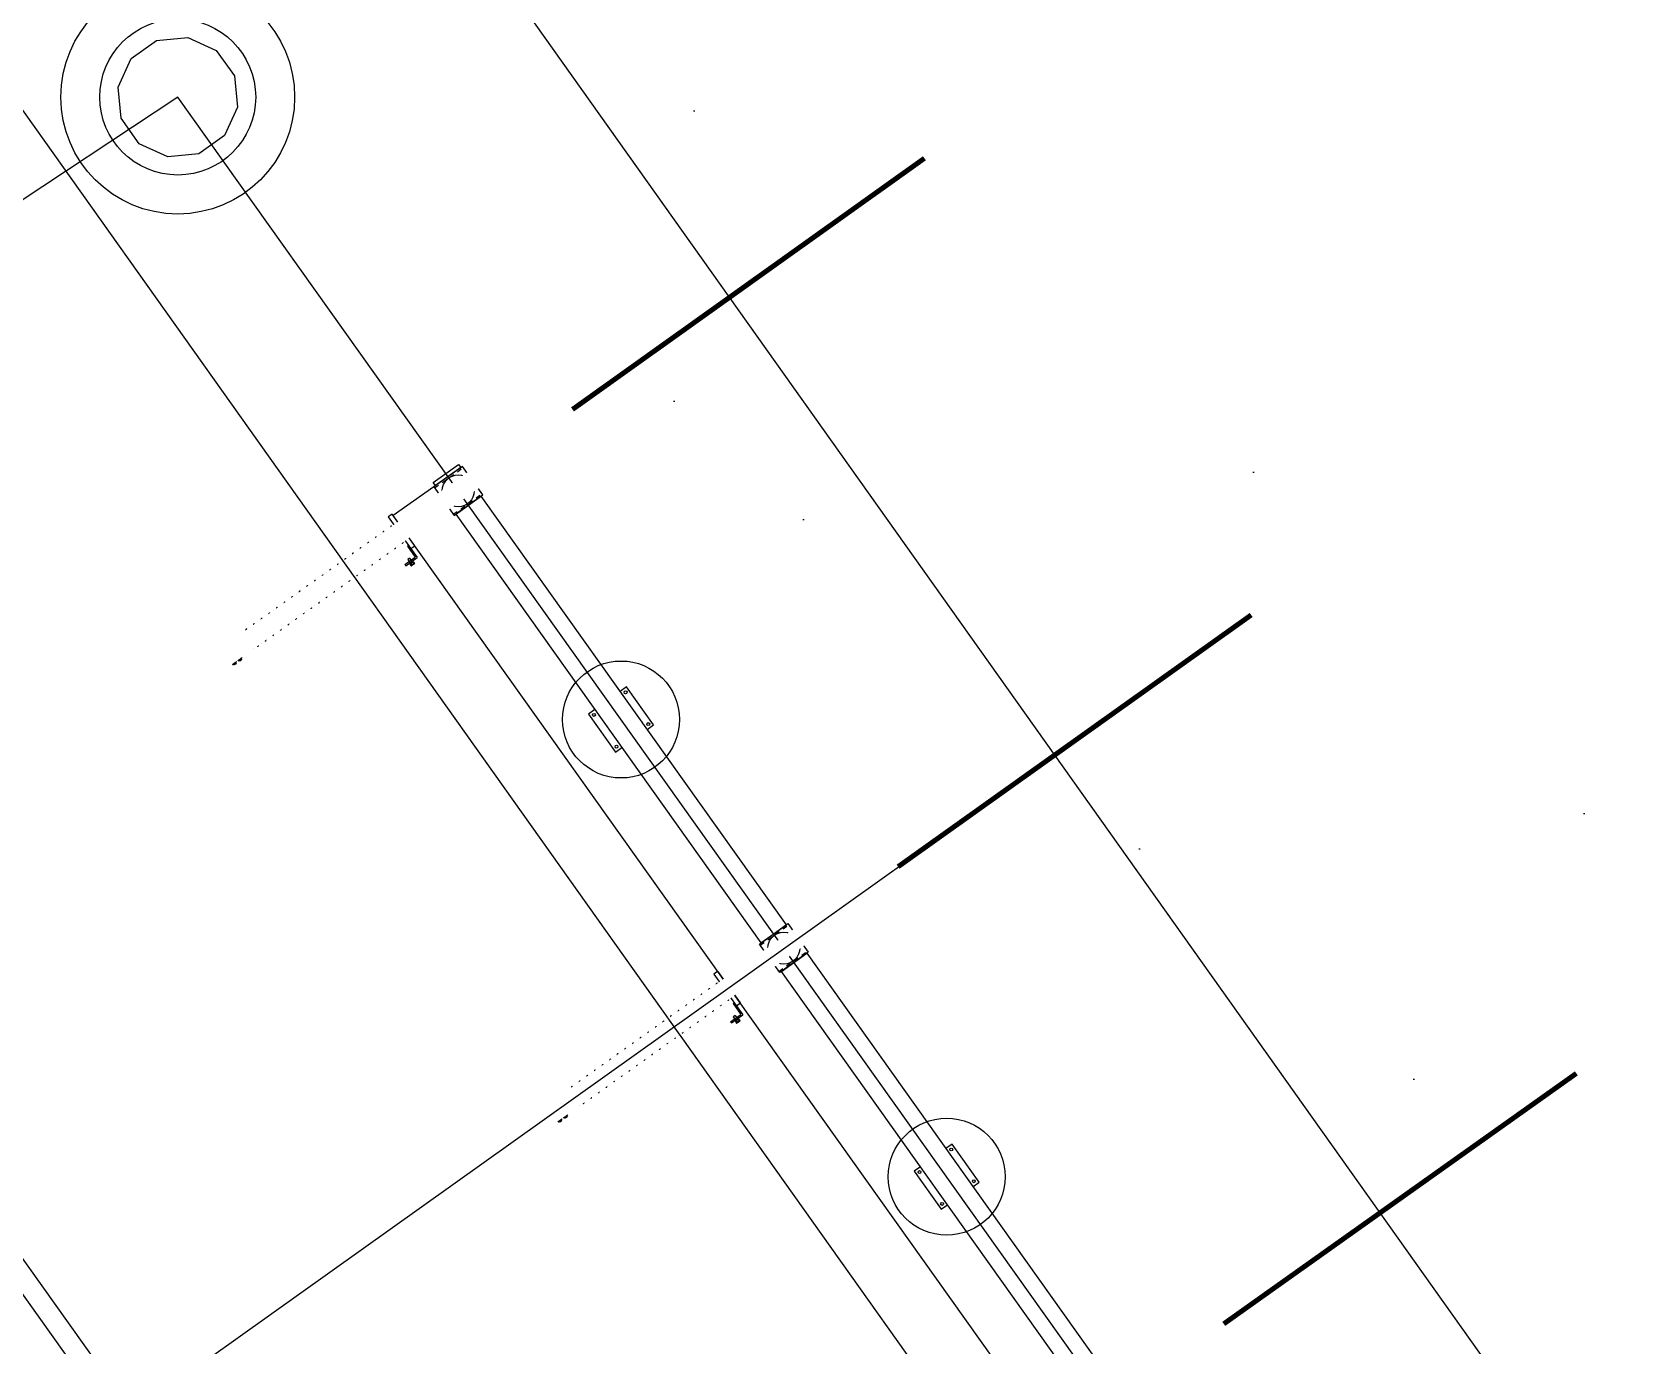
# Model space of a CAD drawing. Header units: feet. Extents: x 2321988 to 2329858, y 6722724 to 6730499.
# Drawn here: x 2326143.38 to 2326177.41, y 6726933.89 to 6726961.96 of the extents above; entities that cross this region are included whole.
import ezdxf

# ---------------------------------------------------------------- set-up
doc = ezdxf.new("R2010")
doc.units = ezdxf.units.FT
doc.header["$MEASUREMENT"] = 0
doc.linetypes.add('Midpoint Site Plan$0$HIDDEN', pattern=[0.375, 0.25, -0.125])
for name, color, linetype in [('C-BESS-EQUIPMENT', 255, 'Continuous'), ('C-FENCE-FUTURE', 7, 'FENCELINE1'), ('Midpoint Site Plan$0$C-STEL-HID', 4, 'Midpoint Site Plan$0$HIDDEN'), ('Midpoint Site Plan$0$C-SWIR', 8, 'Continuous'), ('W-C-LAYDOWN-HATCH', 253, 'Continuous')]:
    doc.layers.add(name, color=color, linetype=linetype)
doc.layers.add('Midpoint Site Plan$0$C-EQUP-TBD', color=7, linetype='Continuous', true_color=0x2776bb)
doc.linetypes.add('FENCELINE1', pattern='A,0.25,-0.1,[133,ltypeshp.shx,S=0.1,R=0,X=-0.1,Y=0],-0.1,1', length=1.45)

# ---------------------------------------------------------------- blocks, each defined once
blk = doc.blocks.new('Midpoint Site Plan$0$161KV ARRESTER SIDE VIEW')
at = {"linetype": 'Continuous'}
for p, q in [((-3.02, 54.91), (-3.02, 55.48)), ((-3.02, 53.16), (-3.02, 53.73)), ((-2.77, 54.79), (-2.77, 55.6)), ((-2.77, 53.04), (-2.77, 53.85)), ((-2.2, 55.73), (-2.71, 55.73)), ((-2.2, 55.46), (-2.71, 55.46)), ((-2.2, 54.93), (-2.71, 54.93)), ((-2.2, 54.66), (-2.71, 54.66)), ((-2.2, 53.98), (-2.71, 53.98)), ((-2.2, 53.71), (-2.71, 53.71)), ((-2.2, 53.18), (-2.71, 53.18)), ((-2.15, 54.79), (-2.15, 55.6)), ((-2.15, 53.04), (-2.15, 53.85)), ((-1.02, 54.79), (-1.02, 55.6)), ((-1.02, 53.04), (-1.02, 53.85)), ((-0.96, 55.73), (-0.45, 55.73)), ((-0.96, 55.46), (-0.45, 55.46)), ((-0.96, 54.93), (-0.45, 54.93)), ((-0.96, 54.66), (-0.45, 54.66)), ((-0.96, 53.98), (-0.45, 53.98)), ((-0.96, 53.71), (-0.45, 53.71)), ((-0.96, 53.18), (-0.45, 53.18)), ((-0.4, 54.79), (-0.4, 55.6)), ((-0.4, 53.04), (-0.4, 53.85)), ((-2.2, 52.91), (-2.71, 52.91)), ((-0.96, 52.91), (-0.45, 52.91)), ((-8.69, 2.84), (-8.69, 3.65)), ((-8.12, 3.79), (-8.63, 3.79)), ((-8.12, 3.52), (-8.63, 3.52)), ((-8.12, 2.98), (-8.63, 2.98)), ((-8.12, 2.71), (-8.63, 2.71)), ((-8.06, 2.84), (-8.06, 3.65)), ((-6.81, 2.97), (-6.81, 3.53))]:
    blk.add_line(p, q, dxfattribs=at)
for p, q in [((-2.77, 55.48), (-3.02, 55.48)), ((-2.77, 54.91), (-3.02, 54.91)), ((-2.77, 53.73), (-3.02, 53.73)), ((-2.77, 53.16), (-3.02, 53.16)), ((-2.15, 54.66), (-2.15, 55.73)), ((-2.15, 52.91), (-2.15, 53.98)), ((-1.89, 55.98), (-1.89, 56.19)), ((-1.89, 54.23), (-1.89, 54.41)), ((-1.39, 56.32), (-1.77, 56.32)), ((-1.39, 56.32), (-1.02, 56.32)), ((-1.39, 51.11), (-1.39, 56.32)), ((-1.02, 51.82), (-1.02, 56.32)), ((-2.24, 49.03), (-1.49, 49.37)), ((-1.89, 52.44), (-1.89, 52.66)), ((-1.39, 52.32), (-1.77, 52.32)), ((0.94, 51.11), (-1.39, 51.11)), ((-1.39, 49.51), (-1.39, 50.74)), ((-1.27, 50.86), (1.27, 50.86)), ((-0.69, 51.48), (-1.02, 51.82)), ((-0.69, 51.48), (-0.69, 51.86)), ((-0.69, 51.48), (0.94, 51.48)), ((-0.5, 51.98), (0.5, 51.98)), ((-0.5, 50.86), (-0.5, 51.11)), ((-0.31, 51.48), (-0.31, 51.86)), ((0.31, 51.48), (0.31, 51.86)), ((0.5, 50.86), (0.5, 51.11)), ((0.69, 51.48), (0.69, 51.86)), ((0.94, 51.11), (0.94, 51.48)), ((1.39, 49.51), (1.39, 50.74)), ((2.24, 49.03), (1.49, 49.37)), ((-2.54, 47.84), (-1.5, 48.16)), ((-2.54, 45.44), (-1.5, 45.76)), ((-2.49, 47.53), (2.49, 47.53)), ((-2.49, 45.13), (2.49, 45.13)), ((-2.24, 46.63), (-1.49, 46.97)), ((-2.18, 48.73), (2.18, 48.73)), ((-2.18, 46.33), (2.18, 46.33)), ((-1.39, 48.31), (-1.39, 48.73)), ((-1.39, 47.11), (-1.39, 47.53)), ((-1.39, 45.91), (-1.39, 46.33)), ((-1.39, 44.71), (-1.39, 45.13)), ((1.39, 48.31), (1.39, 48.73)), ((1.39, 47.11), (1.39, 47.53)), ((1.39, 45.91), (1.39, 46.33)), ((1.39, 44.71), (1.39, 45.13)), ((2.24, 46.63), (1.49, 46.97)), ((2.54, 47.84), (1.5, 48.16)), ((2.54, 45.44), (1.5, 45.76)), ((-2.54, 43.04), (-1.5, 43.36)), ((-2.54, 40.64), (-1.5, 40.96)), ((-2.49, 42.73), (2.49, 42.73)), ((-2.24, 44.23), (-1.49, 44.57)), ((-2.24, 41.83), (-1.49, 42.17)), ((-2.18, 43.93), (2.18, 43.93)), ((-2.18, 41.53), (2.18, 41.53)), ((-1.39, 43.51), (-1.39, 43.93)), ((-1.39, 42.31), (-1.39, 42.73)), ((-1.39, 41.11), (-1.39, 41.53)), ((1.39, 43.51), (1.39, 43.93)), ((1.39, 42.31), (1.39, 42.73)), ((1.39, 41.11), (1.39, 41.53)), ((2.24, 44.23), (1.49, 44.57)), ((2.24, 41.83), (1.49, 42.17)), ((2.54, 43.04), (1.5, 43.36)), ((2.54, 40.64), (1.5, 40.96)), ((-2.54, 38.24), (-1.5, 38.56)), ((-2.49, 40.33), (2.49, 40.33)), ((-2.49, 37.93), (2.49, 37.93)), ((-2.24, 39.43), (-1.49, 39.77)), ((-2.24, 37.03), (-1.49, 37.37)), ((-2.18, 39.13), (2.18, 39.13)), ((-1.39, 39.91), (-1.39, 40.33)), ((-1.39, 38.71), (-1.39, 39.13)), ((-1.39, 37.51), (-1.39, 37.93)), ((1.39, 39.91), (1.39, 40.33)), ((1.39, 38.71), (1.39, 39.13)), ((1.39, 37.51), (1.39, 37.93)), ((2.24, 39.43), (1.49, 39.77)), ((2.24, 37.03), (1.49, 37.37)), ((2.54, 38.24), (1.5, 38.56)), ((-2.54, 35.84), (-1.5, 36.16)), ((-2.54, 33.44), (-1.5, 33.76)), ((-2.49, 35.53), (2.49, 35.53)), ((-2.49, 33.13), (2.49, 33.13)), ((-2.24, 34.63), (-1.49, 34.97)), ((-2.18, 36.73), (2.18, 36.73)), ((-2.18, 34.33), (2.18, 34.33)), ((-1.39, 36.31), (-1.39, 36.73)), ((-1.39, 35.11), (-1.39, 35.53)), ((-1.39, 33.91), (-1.39, 34.33)), ((-1.39, 32.71), (-1.39, 33.13)), ((1.39, 36.31), (1.39, 36.73)), ((1.39, 35.11), (1.39, 35.53)), ((1.39, 33.91), (1.39, 34.33)), ((1.39, 32.71), (1.39, 33.13)), ((2.24, 34.63), (1.49, 34.97)), ((2.54, 35.84), (1.5, 36.16)), ((2.54, 33.44), (1.5, 33.76)), ((-2.54, 31.04), (-1.5, 31.36)), ((-2.54, 28.64), (-1.5, 28.96)), ((-2.49, 30.73), (2.49, 30.73)), ((-2.24, 32.23), (-1.49, 32.57)), ((-2.24, 29.83), (-1.49, 30.17)), ((-2.18, 31.93), (2.18, 31.93)), ((-2.18, 29.53), (2.18, 29.53)), ((-1.39, 31.51), (-1.39, 31.93)), ((-1.39, 30.31), (-1.39, 30.73)), ((-1.39, 29.11), (-1.39, 29.53)), ((1.39, 31.51), (1.39, 31.93)), ((1.39, 30.31), (1.39, 30.73)), ((1.39, 29.11), (1.39, 29.53)), ((2.24, 32.23), (1.49, 32.57)), ((2.24, 29.83), (1.49, 30.17)), ((2.54, 31.04), (1.5, 31.36)), ((2.54, 28.64), (1.5, 28.96)), ((-2.54, 26.24), (-1.5, 26.56)), ((-2.49, 28.33), (2.49, 28.33)), ((-2.49, 25.93), (2.49, 25.93)), ((-2.24, 27.43), (-1.49, 27.77)), ((-2.24, 25.03), (-1.49, 25.37)), ((-2.18, 27.13), (2.18, 27.13)), ((-2.18, 24.73), (2.18, 24.73)), ((-1.39, 27.91), (-1.39, 28.33)), ((-1.39, 26.71), (-1.39, 27.13)), ((-1.39, 25.51), (-1.39, 25.93)), ((-1.39, 24.31), (-1.39, 24.73)), ((1.39, 27.91), (1.39, 28.33)), ((1.39, 26.71), (1.39, 27.13)), ((1.39, 25.51), (1.39, 25.93)), ((1.39, 24.31), (1.39, 24.73)), ((2.24, 27.43), (1.49, 27.77)), ((2.24, 25.03), (1.49, 25.37)), ((2.54, 26.24), (1.5, 26.56)), ((-2.54, 23.84), (-1.5, 24.16)), ((-2.54, 21.44), (-1.5, 21.76)), ((-2.49, 23.53), (2.49, 23.53)), ((-2.49, 21.13), (2.49, 21.13)), ((-2.24, 22.63), (-1.49, 22.97)), ((-2.24, 20.23), (-1.49, 20.57)), ((-2.18, 22.33), (2.18, 22.33)), ((-1.39, 23.11), (-1.39, 23.53)), ((-1.39, 21.91), (-1.39, 22.33)), ((-1.39, 20.71), (-1.39, 21.13)), ((1.39, 23.11), (1.39, 23.53)), ((1.39, 21.91), (1.39, 22.33)), ((1.39, 20.71), (1.39, 21.13)), ((2.24, 22.63), (1.49, 22.97)), ((2.24, 20.23), (1.49, 20.57)), ((2.54, 23.84), (1.5, 24.16)), ((2.54, 21.44), (1.5, 21.76)), ((-2.54, 19.04), (-1.5, 19.36)), ((-2.54, 16.64), (-1.5, 16.96)), ((-2.49, 18.73), (2.49, 18.73)), ((-2.24, 17.83), (-1.49, 18.17)), ((-2.18, 19.93), (2.18, 19.93)), ((-2.18, 17.53), (2.18, 17.53)), ((-1.39, 19.51), (-1.39, 19.93)), ((-1.39, 18.31), (-1.39, 18.73)), ((-1.39, 17.11), (-1.39, 17.53)), ((1.39, 19.51), (1.39, 19.93)), ((1.39, 18.31), (1.39, 18.73)), ((1.39, 17.11), (1.39, 17.53)), ((2.24, 17.83), (1.49, 18.17)), ((2.54, 19.04), (1.5, 19.36)), ((2.54, 16.64), (1.5, 16.96)), ((-2.54, 14.24), (-1.5, 14.56)), ((-2.49, 16.33), (2.49, 16.33)), ((-2.49, 13.93), (2.49, 13.93)), ((-2.24, 15.43), (-1.49, 15.77)), ((-2.24, 13.03), (-1.49, 13.37)), ((-2.18, 15.13), (2.18, 15.13)), ((-2.18, 12.73), (2.18, 12.73)), ((-1.39, 15.91), (-1.39, 16.33)), ((-1.39, 14.71), (-1.39, 15.13)), ((-1.39, 13.51), (-1.39, 13.93)), ((-1.39, 12.31), (-1.39, 12.73)), ((1.39, 15.91), (1.39, 16.33)), ((1.39, 14.71), (1.39, 15.13)), ((1.39, 13.51), (1.39, 13.93)), ((1.39, 12.31), (1.39, 12.73)), ((2.24, 15.43), (1.49, 15.77)), ((2.24, 13.03), (1.49, 13.37)), ((2.54, 14.24), (1.5, 14.56)), ((-2.54, 11.84), (-1.5, 12.16)), ((-2.54, 9.44), (-1.5, 9.76)), ((-2.49, 11.53), (2.49, 11.53)), ((-2.49, 9.13), (2.49, 9.13)), ((-2.24, 10.63), (-1.49, 10.97)), ((-2.24, 8.23), (-1.49, 8.57)), ((-2.18, 10.33), (2.18, 10.33)), ((-1.39, 11.11), (-1.39, 11.53)), ((-1.39, 9.91), (-1.39, 10.33)), ((-1.39, 8.71), (-1.39, 9.13)), ((1.39, 11.11), (1.39, 11.53)), ((1.39, 9.91), (1.39, 10.33)), ((1.39, 8.71), (1.39, 9.13)), ((2.24, 10.63), (1.49, 10.97)), ((2.24, 8.23), (1.49, 8.57)), ((2.54, 11.84), (1.5, 12.16)), ((2.54, 9.44), (1.5, 9.76)), ((-7.45, 4.87), (-7.82, 4.87)), ((-7.82, 4.87), (-7.82, 1.25)), ((-7.45, 4.87), (-7.45, 1.62)), ((-2.54, 7.04), (-1.5, 7.36)), ((-2.54, 4.64), (-1.5, 4.96)), ((-2.49, 6.73), (2.49, 6.73)), ((-2.49, 4.33), (2.49, 4.33)), ((-2.24, 5.83), (-1.49, 6.17)), ((-2.18, 7.93), (2.18, 7.93)), ((-2.18, 5.53), (2.18, 5.53)), ((-1.39, 7.51), (-1.39, 7.93)), ((-1.39, 6.31), (-1.39, 6.73)), ((-1.39, 5.11), (-1.39, 5.53)), ((-1.39, 3.91), (-1.39, 4.33)), ((1.39, 7.51), (1.39, 7.93)), ((1.39, 6.31), (1.39, 6.73)), ((1.39, 5.11), (1.39, 5.53)), ((1.39, 3.91), (1.39, 4.33)), ((2.24, 5.83), (1.49, 6.17)), ((2.54, 7.04), (1.5, 7.36)), ((2.54, 4.64), (1.5, 4.96)), ((-6.81, 3.53), (-8.06, 3.53)), ((-6.81, 2.97), (-8.06, 2.97)), ((5, 1.25), (-7.82, 1.25)), ((-4, 1.62), (-7.45, 1.62)), ((-5, 1.25), (-5, 0)), ((-5, 0), (5, 0)), ((-4, 1.25), (-4, 1.62)), ((-2.54, 2.24), (-1.5, 2.56)), ((-2.49, 1.93), (2.49, 1.93)), ((-2.24, 3.43), (-1.49, 3.77)), ((-2.18, 3.13), (2.18, 3.13)), ((-1.39, 2.71), (-1.39, 3.13)), ((-1.39, 1.25), (-1.39, 1.93)), ((-0.5, 0), (-0.5, 1.25)), ((0.5, 0), (0.5, 1.25)), ((1.39, 2.71), (1.39, 3.13)), ((1.39, 1.25), (1.39, 1.93)), ((2.24, 3.43), (1.49, 3.77)), ((2.54, 2.24), (1.5, 2.56)), ((5, 0), (5, 1.25))]:
    blk.add_line(p, q)
at = {"linetype": 'Midpoint Site Plan$0$HIDDEN', "ltscale": 0.25}
for p, q in [((-2.15, 55.48), (-1.02, 55.48)), ((-2.15, 54.91), (-1.02, 54.91)), ((-2.15, 53.73), (-1.02, 53.73)), ((-2.15, 53.16), (-1.02, 53.16))]:
    blk.add_line(p, q, dxfattribs=at)
at = {"linetype": 'Continuous'}
for centre, radius, start, end in [((-2.59, 55.6), 0.184, 133.1736, 226.8264), ((-2.12, 55.2), 0.65, 155.5673, 204.4327), ((-2.59, 54.79), 0.184, 133.1736, 226.8264), ((-2.59, 53.85), 0.184, 133.1736, 226.8264), ((-2.12, 53.45), 0.65, 155.5673, 204.4327), ((-2.59, 53.04), 0.184, 133.1736, 226.8264), ((-2.33, 55.6), 0.184, 313.1736, 46.8264), ((-2.8, 55.2), 0.65, 335.5673, 24.4327), ((-2.33, 54.79), 0.184, 313.1736, 46.8264), ((-2.33, 53.85), 0.184, 313.1736, 46.8264), ((-2.8, 53.45), 0.65, 335.5673, 24.4327), ((-2.33, 53.04), 0.184, 313.1736, 46.8264), ((-0.84, 55.6), 0.184, 133.1736, 226.8264), ((-0.37, 55.2), 0.65, 155.5673, 204.4327), ((-0.84, 54.79), 0.184, 133.1736, 226.8264), ((-0.84, 53.85), 0.184, 133.1736, 226.8264), ((-0.37, 53.45), 0.65, 155.5673, 204.4327), ((-0.84, 53.04), 0.184, 133.1736, 226.8264), ((-0.58, 55.6), 0.184, 313.1736, 46.8264), ((-1.05, 55.2), 0.65, 335.5673, 24.4327), ((-0.58, 54.79), 0.184, 313.1736, 46.8264), ((-0.58, 53.85), 0.184, 313.1736, 46.8264), ((-1.05, 53.45), 0.65, 335.5673, 24.4327), ((-0.58, 53.04), 0.184, 313.1736, 46.8264), ((-8.5, 3.65), 0.184, 133.1736, 226.8264), ((-8.04, 3.25), 0.65, 155.5673, 204.4327), ((-8.5, 2.84), 0.184, 133.1736, 226.8264), ((-8.25, 3.65), 0.184, 313.1736, 46.8264), ((-8.71, 3.25), 0.65, 335.5673, 24.4327), ((-8.25, 2.84), 0.184, 313.1736, 46.8264)]:
    blk.add_arc(centre, radius, start, end, dxfattribs=at)
for centre, radius, start, end in [((-2.15, 55.98), 0.25, 270, 0), ((-2.15, 54.41), 0.25, 0, 90), ((-2.15, 54.23), 0.25, 270, 0), ((-1.77, 56.19), 0.125, 90, 180), ((-2.18, 48.89), 0.156, 114.2952, 270), ((-2.15, 52.66), 0.25, 0, 90), ((-1.77, 52.44), 0.125, 180, 270), ((-1.55, 49.51), 0.156, 294.2952, 0), ((-1.27, 50.74), 0.125, 90, 180), ((-0.5, 51.78), 0.203, 22.6199, 157.3801), ((0, 51.53), 0.453, 46.3972, 133.6028), ((0.5, 51.78), 0.203, 22.6199, 157.3801), ((1.27, 50.74), 0.125, 0, 90), ((1.55, 49.51), 0.156, 180, 245.7048), ((2.18, 48.89), 0.156, 270, 65.7048), ((-2.49, 47.69), 0.156, 107.588, 270), ((-2.49, 45.29), 0.156, 107.588, 270), ((-2.18, 46.49), 0.156, 114.2952, 270), ((-1.55, 48.31), 0.156, 287.588, 0), ((-1.55, 45.91), 0.156, 287.588, 0), ((-1.55, 47.11), 0.156, 294.2952, 0), ((1.55, 48.31), 0.156, 180, 252.412), ((1.55, 47.11), 0.156, 180, 245.7048), ((1.55, 45.91), 0.156, 180, 252.412), ((2.18, 46.49), 0.156, 270, 65.7048), ((2.49, 47.69), 0.156, 270, 72.412), ((2.49, 45.29), 0.156, 270, 72.412), ((-2.49, 42.89), 0.156, 107.588, 270), ((-2.18, 44.09), 0.156, 114.2952, 270), ((-2.18, 41.69), 0.156, 114.2952, 270), ((-1.55, 43.51), 0.156, 287.588, 0), ((-1.55, 41.11), 0.156, 287.588, 0), ((-1.55, 44.71), 0.156, 294.2952, 0), ((-1.55, 42.31), 0.156, 294.2952, 0), ((1.55, 44.71), 0.156, 180, 245.7048), ((1.55, 43.51), 0.156, 180, 252.412), ((1.55, 42.31), 0.156, 180, 245.7048), ((1.55, 41.11), 0.156, 180, 252.412), ((2.18, 44.09), 0.156, 270, 65.7048), ((2.18, 41.69), 0.156, 270, 65.7048), ((2.49, 42.89), 0.156, 270, 72.412), ((-2.49, 40.49), 0.156, 107.588, 270), ((-2.49, 38.09), 0.156, 107.588, 270), ((-2.18, 39.29), 0.156, 114.2952, 270), ((-2.18, 36.89), 0.156, 114.2952, 270), ((-1.55, 38.71), 0.156, 287.588, 0), ((-1.55, 39.91), 0.156, 294.2952, 0), ((-1.55, 37.51), 0.156, 294.2952, 0), ((1.55, 39.91), 0.156, 180, 245.7048), ((1.55, 38.71), 0.156, 180, 252.412), ((1.55, 37.51), 0.156, 180, 245.7048), ((2.18, 39.29), 0.156, 270, 65.7048), ((2.18, 36.89), 0.156, 270, 65.7048), ((2.49, 40.49), 0.156, 270, 72.412), ((2.49, 38.09), 0.156, 270, 72.412), ((-2.49, 35.69), 0.156, 107.588, 270), ((-2.49, 33.29), 0.156, 107.588, 270), ((-2.18, 34.49), 0.156, 114.2952, 270), ((-1.55, 36.31), 0.156, 287.588, 0), ((-1.55, 33.91), 0.156, 287.588, 0), ((-1.55, 35.11), 0.156, 294.2952, 0), ((-1.55, 32.71), 0.156, 294.2952, 0), ((1.55, 36.31), 0.156, 180, 252.412), ((1.55, 35.11), 0.156, 180, 245.7048), ((1.55, 33.91), 0.156, 180, 252.412), ((1.55, 32.71), 0.156, 180, 245.7048), ((2.18, 34.49), 0.156, 270, 65.7048), ((2.49, 35.69), 0.156, 270, 72.412), ((2.49, 33.29), 0.156, 270, 72.412), ((-2.49, 30.89), 0.156, 107.588, 270), ((-2.49, 28.49), 0.156, 107.588, 270), ((-2.18, 32.09), 0.156, 114.2952, 270), ((-2.18, 29.69), 0.156, 114.2952, 270), ((-1.55, 31.51), 0.156, 287.588, 0), ((-1.55, 29.11), 0.156, 287.588, 0), ((-1.55, 30.31), 0.156, 294.2952, 0), ((1.55, 31.51), 0.156, 180, 252.412), ((1.55, 30.31), 0.156, 180, 245.7048), ((1.55, 29.11), 0.156, 180, 252.412), ((2.18, 32.09), 0.156, 270, 65.7048), ((2.18, 29.69), 0.156, 270, 65.7048), ((2.49, 30.89), 0.156, 270, 72.412), ((2.49, 28.49), 0.156, 270, 72.412), ((-2.49, 26.09), 0.156, 107.588, 270), ((-2.18, 27.29), 0.156, 114.2952, 270), ((-2.18, 24.89), 0.156, 114.2952, 270), ((-1.55, 26.71), 0.156, 287.588, 0), ((-1.55, 27.91), 0.156, 294.2952, 0), ((-1.55, 25.51), 0.156, 294.2952, 0), ((1.55, 27.91), 0.156, 180, 245.7048), ((1.55, 26.71), 0.156, 180, 252.412), ((1.55, 25.51), 0.156, 180, 245.7048), ((2.18, 27.29), 0.156, 270, 65.7048), ((2.18, 24.89), 0.156, 270, 65.7048), ((2.49, 26.09), 0.156, 270, 72.412), ((-2.49, 23.69), 0.156, 107.588, 270), ((-2.49, 21.29), 0.156, 107.588, 270), ((-2.18, 22.49), 0.156, 114.2952, 270), ((-1.55, 24.31), 0.156, 287.588, 0), ((-1.55, 21.91), 0.156, 287.588, 0), ((-1.55, 23.11), 0.156, 294.2952, 0), ((-1.55, 20.71), 0.156, 294.2952, 0), ((1.55, 24.31), 0.156, 180, 252.412), ((1.55, 23.11), 0.156, 180, 245.7048), ((1.55, 21.91), 0.156, 180, 252.412), ((1.55, 20.71), 0.156, 180, 245.7048), ((2.18, 22.49), 0.156, 270, 65.7048), ((2.49, 23.69), 0.156, 270, 72.412), ((2.49, 21.29), 0.156, 270, 72.412), ((-2.49, 18.89), 0.156, 107.588, 270), ((-2.49, 16.49), 0.156, 107.588, 270), ((-2.18, 20.09), 0.156, 114.2952, 270), ((-2.18, 17.69), 0.156, 114.2952, 270), ((-1.55, 19.51), 0.156, 287.588, 0), ((-1.55, 17.11), 0.156, 287.588, 0), ((-1.55, 18.31), 0.156, 294.2952, 0), ((1.55, 19.51), 0.156, 180, 252.412), ((1.55, 18.31), 0.156, 180, 245.7048), ((1.55, 17.11), 0.156, 180, 252.412), ((2.18, 20.09), 0.156, 270, 65.7048), ((2.18, 17.69), 0.156, 270, 65.7048), ((2.49, 18.89), 0.156, 270, 72.412), ((2.49, 16.49), 0.156, 270, 72.412), ((-2.49, 14.09), 0.156, 107.588, 270), ((-2.18, 15.29), 0.156, 114.2952, 270), ((-2.18, 12.89), 0.156, 114.2952, 270), ((-1.55, 14.71), 0.156, 287.588, 0), ((-1.55, 12.31), 0.156, 287.588, 0), ((-1.55, 15.91), 0.156, 294.2952, 0), ((-1.55, 13.51), 0.156, 294.2952, 0), ((1.55, 15.91), 0.156, 180, 245.7048), ((1.55, 14.71), 0.156, 180, 252.412), ((1.55, 13.51), 0.156, 180, 245.7048), ((1.55, 12.31), 0.156, 180, 252.412), ((2.18, 15.29), 0.156, 270, 65.7048), ((2.18, 12.89), 0.156, 270, 65.7048), ((2.49, 14.09), 0.156, 270, 72.412), ((-2.49, 11.69), 0.156, 107.588, 270), ((-2.49, 9.29), 0.156, 107.588, 270), ((-2.18, 10.49), 0.156, 114.2952, 270), ((-2.18, 8.09), 0.156, 114.2952, 270), ((-1.55, 9.91), 0.156, 287.588, 0), ((-1.55, 11.11), 0.156, 294.2952, 0), ((-1.55, 8.71), 0.156, 294.2952, 0), ((1.55, 11.11), 0.156, 180, 245.7048), ((1.55, 9.91), 0.156, 180, 252.412), ((1.55, 8.71), 0.156, 180, 245.7048), ((2.18, 10.49), 0.156, 270, 65.7048), ((2.18, 8.09), 0.156, 270, 65.7048), ((2.49, 11.69), 0.156, 270, 72.412), ((2.49, 9.29), 0.156, 270, 72.412), ((-2.49, 6.89), 0.156, 107.588, 270), ((-2.49, 4.49), 0.156, 107.588, 270), ((-2.18, 5.69), 0.156, 114.2952, 270), ((-1.55, 7.51), 0.156, 287.588, 0), ((-1.55, 5.11), 0.156, 287.588, 0), ((-1.55, 6.31), 0.156, 294.2952, 0), ((1.55, 7.51), 0.156, 180, 252.412), ((1.55, 6.31), 0.156, 180, 245.7048), ((1.55, 5.11), 0.156, 180, 252.412), ((2.18, 5.69), 0.156, 270, 65.7048), ((2.49, 6.89), 0.156, 270, 72.412), ((2.49, 4.49), 0.156, 270, 72.412), ((-2.49, 2.09), 0.156, 107.588, 270), ((-2.18, 3.29), 0.156, 114.2952, 270), ((-1.55, 2.71), 0.156, 287.588, 0), ((-1.55, 3.91), 0.156, 294.2952, 0), ((1.55, 3.91), 0.156, 180, 245.7048), ((1.55, 2.71), 0.156, 180, 252.412), ((2.18, 3.29), 0.156, 270, 65.7048), ((2.49, 2.09), 0.156, 270, 72.412)]:
    blk.add_arc(centre, radius, start, end)

msp = doc.modelspace()

# ---------------------------------------------------------------- hatches: boundary and pattern name
at = {"layer": 'W-C-LAYDOWN-HATCH', "transparency": 33554687}
h = msp.add_hatch(dxfattribs=at)
h.set_pattern_fill('AR-SAND', color=256, scale=0.15)
h.set_pattern_definition([(37.5, (2326101.747, 6726858.198), (-0.9449, 28.9024), [0, -22.8, 0, -25.5, 0, -24.375]), (7.5, (2326101.747, 6726858.198), (26.5467, 42.3322), [0, -12.3, 0, -20.55, 0, -7.875]), (327.5, (2326083.297, 6726858.198), (46.7121, 0.0849), [0, -7.5, 0, -27, 0, -35.25]), (317.5, (2326083.297, 6726858.198), (45.092, 13.165), [0, -3.75, 0, -17.7, 0, -20.25])])
h.paths.add_polyline_path([(2325961.368, 6727215.979), (2326144.729, 6727346.383), (2326418.257, 6726961.708), (2326234.896, 6726831.305)])

# ---------------------------------------------------------------- linework, layer by layer
at = {"layer": 'C-BESS-EQUIPMENT'}
for p in [(2326151.972, 6726952.235), (2326165.45, 6726931.486)]:
    msp.add_line(p, (2326151.107, 6726951.618), dxfattribs=at)
for points in [[(2326146.95, 6726959.353), (2326146.283, 6726959.289), (2326145.674, 6726959.567), (2326145.285, 6726960.113), (2326145.221, 6726960.779), (2326145.499, 6726961.389), (2326146.045, 6726961.777), (2326146.712, 6726961.841), (2326147.321, 6726961.563), (2326147.71, 6726961.018), (2326147.774, 6726960.351), (2326147.496, 6726959.741)], [(2326152.501, 6726952.714), (2326152.549, 6726952.646), (2326152.006, 6726952.259), (2326151.958, 6726952.327)], [(2326153.018, 6726952.059), (2326152.583, 6726952.67), (2326151.972, 6726952.235), (2326152.407, 6726951.624)], [(2326159.512, 6726942.873), (2326152.984, 6726952.035), (2326152.441, 6726951.648), (2326158.969, 6726942.486)], [(2326159.546, 6726942.897), (2326159.981, 6726942.286), (2326159.371, 6726941.851), (2326158.935, 6726942.461)], [(2326138.237, 6726942.67), (2326137.875, 6726942.413), (2326152.446, 6726921.961), (2326152.808, 6726922.219)], [(2326159.948, 6726942.262), (2326166.475, 6726933.099), (2326165.933, 6726932.712), (2326159.405, 6726941.875)]]:
    msp.add_lwpolyline(points, close=True, dxfattribs=at)
at = {"layer": 'C-BESS-EQUIPMENT', "const_width": 0.108}
for points in [[(2326162.464, 6726959.256), (2326154.939, 6726953.888)], [(2326169.452, 6726949.494), (2326161.902, 6726944.114)], [(2326176.405, 6726939.695), (2326168.865, 6726934.341)]]:
    msp.add_lwpolyline(points, dxfattribs=at)
at = {"layer": 'C-BESS-EQUIPMENT', "const_width": 0.0208, "flags": 128}
for points in [[(2326152.385, 6726952.068, -1), (2326152.402, 6726952.08, -1)], [(2326152.414, 6726952.243, -1), (2326152.431, 6726952.255, -1)], [(2326152.559, 6726952.039, -1), (2326152.576, 6726952.051, -1)], [(2326152.589, 6726952.213, -1), (2326152.606, 6726952.225, -1)], [(2326159.377, 6726942.469, 1), (2326159.394, 6726942.482, 1)], [(2326159.552, 6726942.44, 1), (2326159.569, 6726942.452, 1)], [(2326159.348, 6726942.295, 1), (2326159.365, 6726942.307, 1)], [(2326159.522, 6726942.266, 1), (2326159.539, 6726942.278, 1)]]:
    msp.add_lwpolyline(points, format="xyb", close=True, dxfattribs=at)
at = {"layer": 'C-BESS-EQUIPMENT'}
for points in [[(2326156.538, 6726947.046), (2326156.674, 6726947.143), (2326156.094, 6726947.958), (2326155.958, 6726947.861)], [(2326155.415, 6726947.474), (2326155.28, 6726947.377), (2326155.86, 6726946.563), (2326155.996, 6726946.66)], [(2326163.502, 6726937.273), (2326163.637, 6726937.37), (2326163.057, 6726938.184), (2326162.921, 6726938.088)], [(2326162.378, 6726937.701), (2326162.243, 6726937.604), (2326162.823, 6726936.79), (2326162.959, 6726936.886)]]:
    msp.add_lwpolyline(points, dxfattribs=at)
for centre, radius in [((2326146.497, 6726960.565), 2.5), ((2326146.497, 6726960.565), 1.667), ((2326152.495, 6726952.147), 0.341), ((2326152.495, 6726952.147), 0.177), ((2326152.393, 6726952.074), 0.0208), ((2326152.423, 6726952.249), 0.0208), ((2326152.568, 6726952.045), 0.0208), ((2326152.597, 6726952.219), 0.0208), ((2326155.977, 6726947.26), 1.25), ((2326156.074, 6726947.841), 0.0312), ((2326155.396, 6726947.358), 0.0312), ((2326156.558, 6726947.163), 0.0312), ((2326155.879, 6726946.679), 0.0312), ((2326159.458, 6726942.374), 0.341), ((2326159.458, 6726942.374), 0.177), ((2326159.386, 6726942.475), 0.0208), ((2326159.56, 6726942.446), 0.0208), ((2326159.357, 6726942.301), 0.0208), ((2326159.531, 6726942.272), 0.0208), ((2326162.94, 6726937.487), 1.25), ((2326163.038, 6726938.068), 0.0312), ((2326162.359, 6726937.585), 0.0312), ((2326163.521, 6726937.39), 0.0312), ((2326162.842, 6726936.906), 0.0312)]:
    msp.add_circle(centre, radius, dxfattribs=at)
at = {"layer": 'Midpoint Site Plan$0$C-STEL-HID', "ltscale": 0.25}
for p, q in [((2326151.99, 6726952.209), (2326152.601, 6726952.644)), ((2326152.389, 6726951.649), (2326153, 6726952.084)), ((2326158.954, 6726942.436), (2326159.564, 6726942.871)), ((2326159.352, 6726941.876), (2326159.963, 6726942.311))]:
    msp.add_line(p, q, dxfattribs=at)
at = {"layer": 'Midpoint Site Plan$0$C-SWIR'}
for p, q in [((2326146.497, 6726960.565), (2326007.201, 6726868.274)), ((2326172.419, 6726924.182), (2326146.497, 6726960.565))]:
    msp.add_line(p, q, dxfattribs=at)

# ---------------------------------------------------------------- block references
at = {"layer": 'Midpoint Site Plan$0$C-EQUP-TBD', "xscale": 0.08333333333333331, "yscale": 0.08333333333333331, "zscale": 0.08333333333333331, "rotation": 125.4689808292027}
for p in [(2326151.325, 6726951.313), (2326158.288, 6726941.54)]:
    msp.add_blockref('Midpoint Site Plan$0$161KV ARRESTER SIDE VIEW', p, dxfattribs=at)

# ---------------------------------------------------------------- next in the draw order: wipeouts: each hides what was drawn before it
msp.add_wipeout([(2326154.818, 6726954.057), (2326155.059, 6726953.718), (2326139.991, 6726942.982), (2326139.749, 6726943.321)]).dxf.layer = 'C-BESS-EQUIPMENT'

# ---------------------------------------------------------------- next in the draw order: wipeouts: each hides what was drawn before it
msp.add_wipeout([(2326161.781, 6726944.284), (2326162.023, 6726943.945), (2326146.954, 6726933.209), (2326146.712, 6726933.548)]).dxf.layer = 'C-BESS-EQUIPMENT'

# ---------------------------------------------------------------- next in the draw order: wipeouts: each hides what was drawn before it
msp.add_wipeout([(2326168.744, 6726934.511), (2326168.986, 6726934.172), (2326153.917, 6726923.436), (2326153.675, 6726923.775)]).dxf.layer = 'C-BESS-EQUIPMENT'

# ---------------------------------------------------------------- next in the draw order: linework, layer by layer
at = {"layer": 'C-BESS-EQUIPMENT'}
msp.add_lwpolyline([(2325996.574, 6726826.322), (2326168.01, 6726948.466)], dxfattribs=at)
at = {"layer": 'C-FENCE-FUTURE', "ltscale": 0.3, "flags": 128}
msp.add_lwpolyline([(2325975.312, 6727213.625), (2326142.375, 6727332.438), (2326404.312, 6726964.062), (2326237.25, 6726845.25)], close=True, dxfattribs=at)
at = {"layer": 'W-C-LAYDOWN-HATCH', "transparency": 33554687, "flags": 128}
msp.add_lwpolyline([(2325961.368, 6727215.979), (2326144.729, 6727346.383), (2326418.257, 6726961.708), (2326234.896, 6726831.305)], close=True, dxfattribs=at)

doc.saveas('drawing.dxf')
